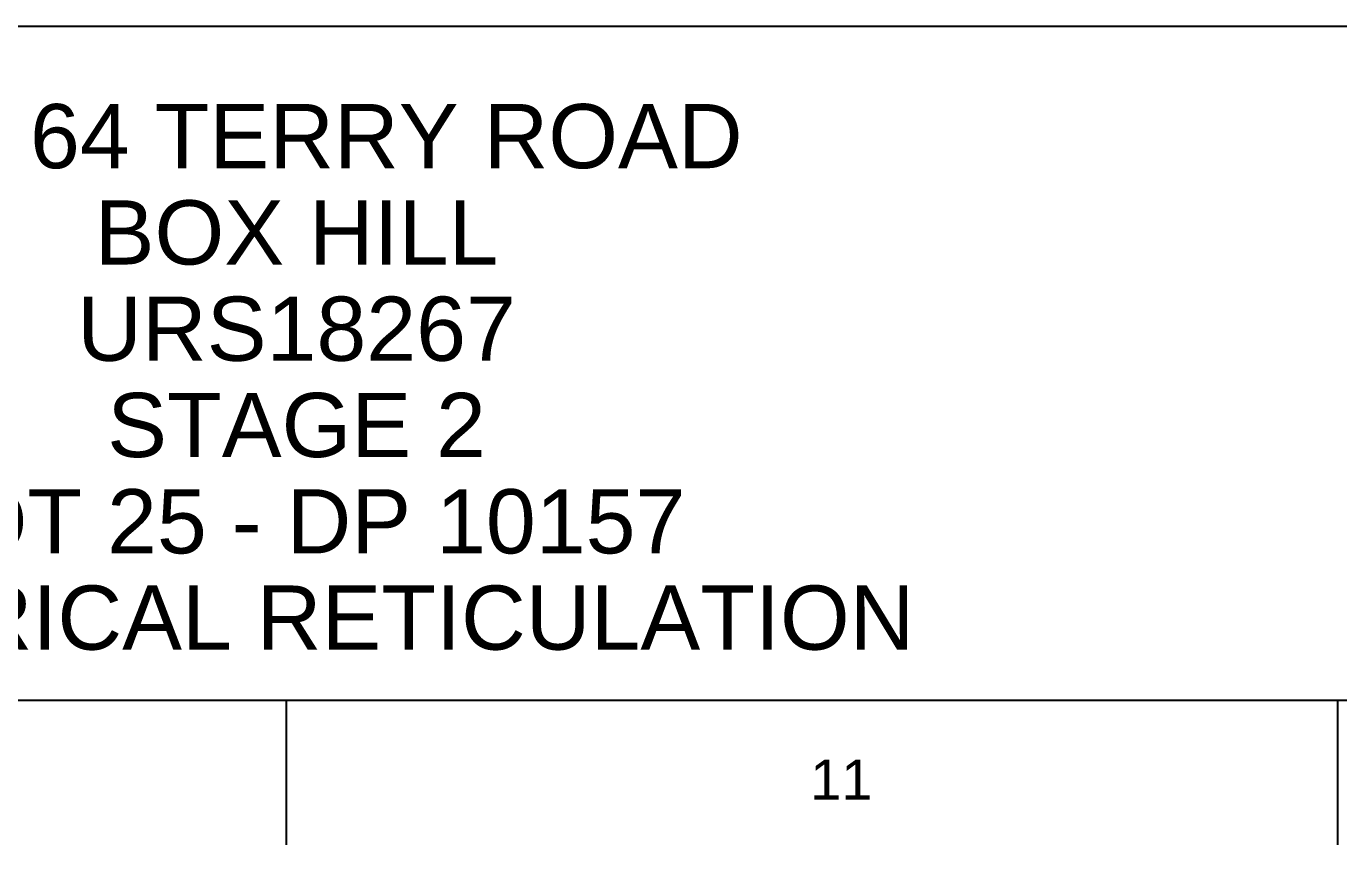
# Paper-space layout 'Duct B (2)' of a CAD drawing. Header units: metres, sheet in millimetres. Extents: x -9 to 824, y -9 to 577.
# Drawn here: x 653.6 to 735.4, y -9 to 42 of the extents above; entities that cross this region are included whole.
import ezdxf
from ezdxf.enums import TextEntityAlignment as Align

# ---------------------------------------------------------------- set-up
doc = ezdxf.new("R2010")
doc.units = ezdxf.units.M
doc.layers.add('Notes', color=7, linetype='Continuous')
doc.styles.add('ARIAL', font='arial.ttf', dxfattribs={"height": 2})

# ---------------------------------------------------------------- blocks, each defined once
blk = doc.blocks.new('A1_FRAME_TITLE')
at = {"layer": 'Notes'}
for p, q in [((678.719, 5.973), (678.719, -3.027)), ((744.228, 5.973), (744.228, -3.027))]:
    blk.add_line(p, q, dxfattribs=at)
at = {"layer": 'Notes', "flags": 128}
for points in [[(9, 47.973), (824.367, 47.973)], [(123.798, 5.973), (824.367, 5.973)]]:
    blk.add_lwpolyline(points, dxfattribs=at)
at = {"layer": 'Notes', "style": 'ARIAL'}
blk.add_text('11', height=2.5, dxfattribs=at).set_placement((711.362, -0.22))
at = {"layer": 'Notes', "style": 'ARIAL', "flags": 8}
blk.add_attdef('VERSION_NO', text='', height=1.5, rotation=90, dxfattribs=at).set_placement((261.753, 40.041), align=Align.MIDDLE_CENTER)
at = {"layer": 'Notes', "style": 'ARIAL'}
for tag, height, p in [('CAP_NO', 2, (496.368, 44.973)), ('IE_NUM', 2, (496.368, 38.973)), ('REF_1', 2, (321.868, 32.973)), ('GEN_WO', 2.5, (427.368, 32.973)), ('HV_SWITCH', 2, (496.368, 32.973)), ('REF_2', 2, (321.868, 26.973)), ('OH_WO', 2.5, (427.368, 26.973)), ('UBD_REF', 2, (496.368, 26.973)), ('UG_WO', 2.5, (427.368, 20.973)), ('REF_3', 2, (321.868, 20.973)), ('GIS_MAP_No', 2, (496.368, 20.973)), ('REF_4', 2, (321.868, 14.973)), ('SUB_WO', 2.5, (427.368, 14.973)), ('HV_OP_DIAG', 2, (496.368, 14.973)), ('LGA', 2, (496.368, 8.973))]:
    blk.add_attdef(tag, text='', height=height, dxfattribs=at).set_placement(p, align=Align.MIDDLE_LEFT)
for tag, height, p in [('T1', 4, (679.367, 41.127)), ('T2', 4, (679.367, 35.127)), ('REF_No_1', 2.5, (306.868, 32.973)), ('T3', 4, (679.367, 29.127)), ('REF_No_2', 2.5, (306.868, 26.973)), ('DRAWN', 2.5, (561.867, 25.973)), ('T4', 4, (679.367, 23.127)), ('NUM', 8, (791.367, 20.973)), ('REV', 8, (819.367, 20.973)), ('REF_No_3', 2.5, (306.868, 20.973)), ('DATE', 2.5, (561.867, 17.973)), ('T5', 4, (679.367, 17.127)), ('REF_No_4', 2.5, (306.868, 14.973)), ('T6', 4, (679.367, 11.127)), ('CHD', 2.5, (561.867, 9.973)), ('DESIGN', 2.5, (601.867, 9.973)), ('NS', 2.5, (789.798, 8.945)), ('SHTS', 2.5, (804.814, 8.95))]:
    blk.add_attdef(tag, text='', height=height, dxfattribs=at).set_placement(p, align=Align.MIDDLE_CENTER)
blk.add_attdef('scale', text='', height=2.5, dxfattribs=at).set_placement((560.287, 33.269), align=Align.CENTER)
blk.add_attdef('ExportID', (9.082, 2.39), '', height=2.5, dxfattribs=at)
at = {"layer": 'Notes', "style": 'ARIAL', "flags": 1}
for tag, p, height in [('ProjectType', (14.175, -26.797), 2.5), ('ExportDate', (60.284, -26.789), 2.5), ('ExportUserName', (69.155, -26.8), 2.5), ('DesignerCompanyName', (81.484, -26.793), 2.5), ('ExportAreaOfInterest', (97.1, -26.813), 2.5), ('GIS_SUCCESS', (111.997, -26.78), 2.5), ('CAD_SUCCESS', (121.789, -26.783), 2.5), ('DEPOTCODE', (132.106, -26.877), 2.5), ('ExportCategories', (140.083, -26.797), 2.5), ('Comments', (154.385, -26.883), 2.5), ('ProjectNumber', (23.56, -26.818), 0.1), ('DrawingNumber', (35.514, -26.803), 0.1), ('ProjectDescription', (47.564, -26.825), 0.1)]:
    blk.add_attdef(tag, p, '', height=height, dxfattribs=at)

psp = doc.layouts.new('Duct B (2)')

# ---------------------------------------------------------------- block references
at = {"layer": 'Notes', "transparency": 33554687}
ref = psp.add_blockref('A1_FRAME_TITLE', (-8.918, -5.973), dxfattribs=at)
ref.add_attrib('T1', '62 - 64 TERRY ROAD', dxfattribs={"height": 4, "style": 'ARIAL'}).set_placement((670.448, 35.154), align=Align.MIDDLE_CENTER)
ref.add_attrib('T2', 'BOX HILL', dxfattribs={"height": 4, "style": 'ARIAL'}).set_placement((670.448, 29.154), align=Align.MIDDLE_CENTER)
ref.add_attrib('T3', 'URS18267', dxfattribs={"height": 4, "style": 'ARIAL'}).set_placement((670.448, 23.154), align=Align.MIDDLE_CENTER)
ref.add_attrib('T4', 'STAGE 2', dxfattribs={"height": 4, "style": 'ARIAL'}).set_placement((670.448, 17.154), align=Align.MIDDLE_CENTER)
ref.add_attrib('T5', 'LOT 25 - DP 10157', dxfattribs={"height": 4, "style": 'ARIAL'}).set_placement((670.448, 11.154), align=Align.MIDDLE_CENTER)
ref.add_attrib('T6', 'ELECTRICAL RETICULATION', dxfattribs={"height": 4, "style": 'ARIAL'}).set_placement((670.448, 5.154), align=Align.MIDDLE_CENTER)

doc.saveas('drawing.dxf')
